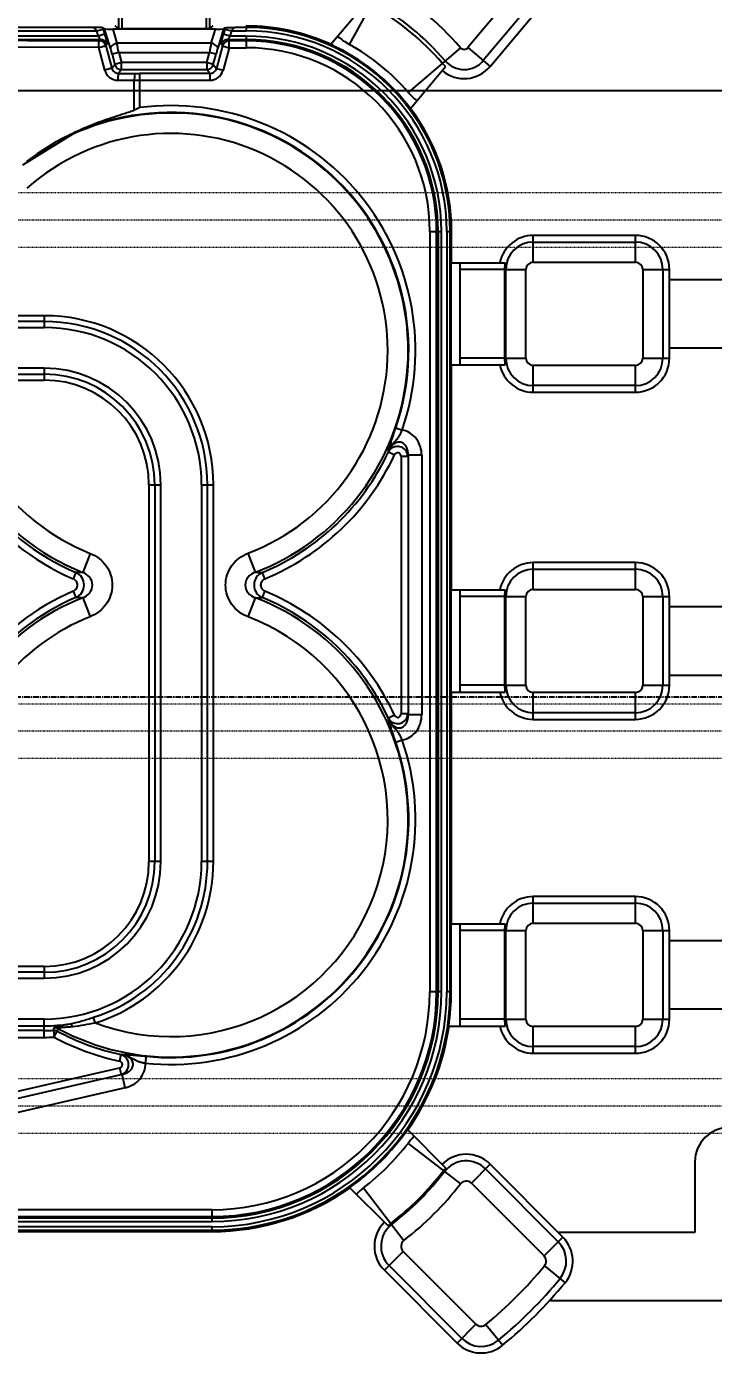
# Model space of a CAD drawing. Header units: millimetres. Extents: x 2461 to 3142, y 1660 to 2165.
# Drawn here: x 2808.6 to 2909.4, y 1830.6 to 2027.7 of the extents above; entities that cross this region are included whole.
import ezdxf

# ---------------------------------------------------------------- set-up
doc = ezdxf.new("R2010")
doc.units = ezdxf.units.MM
doc.linetypes.add('CENTER', pattern=[0.6, 0.375, -0.075, 0.075, -0.075])
doc.linetypes.add('HIDDEN', pattern=[0.2, 0.1, -0.1])
doc.layers.add('cool', color=153, linetype='HIDDEN', lineweight=9)
doc.layers.add('dim', color=82, linetype='Continuous', lineweight=9)
doc.layers.add('DEFAULT_2', color=8, linetype='HIDDEN')
doc.styles.get("Standard").update_dxf_attribs({"font": 'arial.ttf'})
doc.dimstyles.new('mold', dxfattribs={"dimtxt": 8, "dimasz": 5, "dimexe": 0, "dimexo": 0, "dimgap": 0, "dimtad": 1, "dimzin": 1, "dimtxsty": 'Standard', "dimcen": 0, "dimclrd": 4, "dimclre": 4, "dimclrt": 6, "dimazin": 0, "dimtfac": 1, "dimtofl": 0, "dimtmove": 0, "dimatfit": 3, "dimfxl": 0, "dimarcsym": 0})

# ---------------------------------------------------------------- blocks, each defined once
blk = doc.blocks.new('124')
at = {"layer": 'cool', "ltscale": 0.932966}
for p, q in [((10.14, -1344.71), (401.48, -1344.71)), ((10.14, -1352.71), (401.48, -1352.71))]:
    blk.add_line(p, q, dxfattribs=at)
at = {"layer": 'cool', "color": 1, "linetype": 'CENTER', "ltscale": 0.621977}
blk.add_line((-4.19, -1348.71), (415.81, -1348.71), dxfattribs=at)
blk = doc.blocks.new('*D103')
at = {"color": 4, "lineweight": -2, "transparency": 16777216}
for p, q in [((2879.23, 2104.35), (2985.64, 2104.35)), ((2985.64, 2099.35), (2985.64, 1759.35)), ((2870.39, 1754.35), (2985.64, 1754.35))]:
    blk.add_line(p, q, dxfattribs=at)
at = {"color": 4, "transparency": 16777216}
for points in [[(2984.8, 2099.35), (2986.47, 2099.35), (2985.64, 2104.35)], [(2984.8, 1759.35), (2986.47, 1759.35), (2985.64, 1754.35)]]:
    blk.add_solid(points, dxfattribs=at)
at = {"layer": 'Defpoints', "color": 0, "transparency": 16777216}
for p in [(2879.23, 2104.35), (2870.39, 1754.35), (2985.64, 1754.35)]:
    blk.add_point(p, dxfattribs=at)
at = {"color": 6, "transparency": 16777216, "insert": (2980.83, 1960.05), "char_height": 8, "attachment_point": 5, "rotation": 90}
blk.add_mtext('350,00', dxfattribs=at)
blk = doc.blocks.new('*D107')
at = {"layer": 'Defpoints', "color": 0, "transparency": 16777216}
for p in [(2731.58, 2018.35), (2944.76, 2018.35), (2728.28, 1929.35)]:
    blk.add_point(p, dxfattribs=at)
at = {"layer": 'dim', "color": 4, "lineweight": -2, "transparency": 16777216}
blk.add_line((2731.58, 2018.35), (2961.62, 2018.35), dxfattribs=at)
at = {"layer": 'dim', "color": 6, "transparency": 16777216, "insert": (2953.19, 2021.36), "char_height": 5, "attachment_point": 5}
blk.add_mtext('89,00', dxfattribs=at)

msp = doc.modelspace()

# ---------------------------------------------------------------- linework, layer by layer
at = {"color": 7, "linetype": 'Continuous'}
for p, q in [((2822.094, 2042.095), (2822.094, 2027.422)), ((2822.62, 2027.397), (2822.62, 2042.484)), ((2834.937, 2042.085), (2834.937, 2027.397)), ((2835.464, 2042.095), (2835.464, 2027.422)), ((2883.129, 2036.218), (2873.391, 2024.612)), ((2885.392, 2034.319), (2875.654, 2022.713)), ((2855.987, 2025.089), (2860.857, 2033.915)), ((2876.67, 2021.861), (2886.408, 2033.466)), ((2853.283, 2025.104), (2858.49, 2031.309)), ((2818.385, 2027.588), (2785.325, 2027.588)), ((2785.325, 2027.086), (2818.892, 2027.086)), ((2819.1, 2026.31), (2791.173, 2026.31)), ((2818.892, 2027.086), (2819.86, 2027.346)), ((2819.1, 2026.31), (2818.892, 2027.086)), ((2820.068, 2026.57), (2819.1, 2026.31)), ((2820.034, 2027.381), (2819.814, 2027.514)), ((2820.068, 2026.57), (2819.86, 2027.346)), ((2820.896, 2024.547), (2820.034, 2027.381)), ((2821.237, 2027.318), (2821.864, 2025.256)), ((2836.321, 2027.318), (2821.237, 2027.318)), ((2822.094, 2027.422), (2821.612, 2027.792)), ((2834.937, 2027.397), (2822.62, 2027.397)), ((2835.946, 2027.792), (2835.464, 2027.422)), ((2835.693, 2025.256), (2836.321, 2027.318)), ((2837.524, 2027.381), (2836.662, 2024.547)), ((2837.698, 2027.346), (2837.49, 2026.57)), ((2838.458, 2026.31), (2837.49, 2026.57)), ((2837.524, 2027.381), (2837.743, 2027.514)), ((2837.698, 2027.346), (2838.666, 2027.086)), ((2838.666, 2027.086), (2838.458, 2026.31)), ((2840.839, 2026.31), (2838.458, 2026.31)), ((2838.666, 2027.086), (2840.839, 2027.086)), ((2840.839, 2027.588), (2839.173, 2027.588)), ((2840.839, 2027.792), (2840.839, 2027.086)), ((2840.839, 2026.31), (2840.839, 2024.599)), ((2819.189, 2024.629), (2791.15, 2024.755)), ((2791.174, 2025.809), (2819.401, 2025.809)), ((2820.067, 2021.332), (2819.189, 2024.629)), ((2819.265, 2025.632), (2819.401, 2025.809)), ((2820.369, 2025.066), (2820.233, 2024.889)), ((2820.233, 2024.889), (2821.112, 2021.591)), ((2835.693, 2025.256), (2821.864, 2025.256)), ((2837.348, 2024.858), (2836.465, 2021.565)), ((2837.348, 2024.858), (2837.188, 2025.066)), ((2837.348, 2024.858), (2838.316, 2024.599)), ((2838.316, 2024.599), (2837.434, 2021.306)), ((2838.157, 2025.809), (2840.839, 2025.809)), ((2838.157, 2025.809), (2838.316, 2025.601)), ((2838.316, 2024.599), (2838.316, 2025.601)), ((2840.839, 2025.601), (2838.316, 2025.601)), ((2838.316, 2024.599), (2840.839, 2024.599)), ((2872.294, 2024.607), (2864.644, 2018.043)), ((2873.391, 2024.612), (2876.67, 2021.861)), ((2821.112, 2021.591), (2821.55, 2022.162)), ((2822.12, 2023.907), (2821.152, 2023.648)), ((2821.152, 2023.648), (2821.55, 2022.162)), ((2822.519, 2022.422), (2821.55, 2022.162)), ((2822.12, 2023.907), (2822.519, 2022.422)), ((2822.12, 2023.907), (2835.437, 2023.907)), ((2822.519, 2021.419), (2822.519, 2022.422)), ((2835.039, 2022.422), (2822.519, 2022.422)), ((2835.039, 2022.422), (2835.437, 2023.907)), ((2835.039, 2022.422), (2835.039, 2021.419)), ((2836.007, 2022.162), (2835.039, 2022.422)), ((2836.406, 2023.648), (2835.437, 2023.907)), ((2836.007, 2022.162), (2836.406, 2023.648)), ((2836.007, 2022.162), (2836.465, 2021.565)), ((2822.519, 2021.419), (2822.073, 2020.838)), ((2822.073, 2020.838), (2824.488, 2020.824)), ((2822.519, 2021.419), (2835.039, 2021.419)), ((2825.209, 2015.813), (2825.209, 2020.822)), ((2835.497, 2020.822), (2825.209, 2020.822)), ((2835.497, 2020.822), (2835.039, 2021.419)), ((2835.497, 2020.822), (2835.497, 2019.82)), ((2836.465, 2021.565), (2837.434, 2021.306)), ((2864.978, 2015.706), (2870.125, 2021.839)), ((2821.994, 2019.835), (2824.408, 2019.822)), ((2824.408, 2015.446), (2824.408, 2019.822)), ((2824.408, 2019.822), (2835.497, 2019.82)), ((2815.278, 2011.86), (2807.983, 2007.359)), ((2867.796, 1997.642), (2869.507, 1997.642)), ((2867.796, 1997.642), (2867.796, 1886.087)), ((2868.798, 1886.087), (2868.798, 1997.642)), ((2869.006, 1997.642), (2869.006, 1886.087)), ((2869.507, 1886.087), (2869.507, 1997.642)), ((2870.283, 1997.642), (2870.989, 1997.642)), ((2870.283, 1997.642), (2870.283, 1886.087)), ((2870.785, 1886.087), (2870.785, 1997.642)), ((2870.989, 1993.062), (2870.989, 1997.642)), ((2897.989, 1997.062), (2882.989, 1997.062)), ((2882.989, 1993.134), (2882.989, 1997.062)), ((2897.989, 1993.134), (2897.989, 1997.062)), ((2882.989, 1996.089), (2897.989, 1996.089)), ((2870.936, 1978.062), (2870.936, 1993.062)), ((2870.989, 1993.062), (2878.885, 1993.062)), ((2882.989, 1993.134), (2897.989, 1993.134)), ((2878.765, 1992.062), (2872.189, 1992.062)), ((2872.189, 1992.062), (2872.189, 1979.062)), ((2878.765, 1992.062), (2878.765, 1979.062)), ((2878.885, 1992.062), (2881.917, 1992.062)), ((2878.962, 1979.062), (2878.962, 1992.062)), ((2881.917, 1979.062), (2881.917, 1992.062)), ((2899.061, 1992.062), (2902.989, 1992.062)), ((2899.061, 1992.062), (2899.061, 1979.062)), ((2902.015, 1992.062), (2902.015, 1979.062)), ((2902.989, 1979.062), (2902.989, 1992.062)), ((2918.054, 1990.562), (2902.989, 1990.562)), ((2811.191, 1985.287), (2798.358, 1985.287)), ((2811.191, 1985.287), (2811.191, 1983.546)), ((2645.366, 1983.546), (2811.191, 1983.546)), ((2811.191, 1984.417), (2798.358, 1984.417)), ((2878.765, 1979.062), (2872.189, 1979.062)), ((2878.885, 1979.062), (2881.917, 1979.062)), ((2899.061, 1979.062), (2902.989, 1979.062)), ((2902.969, 1980.562), (2923.054, 1980.562)), ((2811.191, 1977.568), (2645.366, 1977.568)), ((2811.191, 1977.568), (2811.191, 1975.827)), ((2870.989, 1978.062), (2878.885, 1978.062)), ((2870.989, 1945.062), (2870.989, 1978.062)), ((2897.989, 1977.99), (2882.989, 1977.99)), ((2882.989, 1974.062), (2882.989, 1977.99)), ((2897.989, 1974.062), (2897.989, 1977.99)), ((2732.854, 1976.697), (2811.191, 1976.697)), ((2732.854, 1975.827), (2811.191, 1975.827)), ((2897.989, 1975.035), (2882.989, 1975.035)), ((2882.989, 1974.062), (2897.989, 1974.062)), ((2862.8, 1968.83), (2863.745, 1968.505)), ((2861.714, 1965.297), (2861.745, 1965.441)), ((2861.714, 1965.297), (2862.62, 1964.874)), ((2863.572, 1964.663), (2864.572, 1964.663)), ((2863.572, 1964.663), (2863.572, 1926.874)), ((2866.604, 1964.813), (2864.605, 1964.813)), ((2864.605, 1964.813), (2864.605, 1926.724)), ((2866.604, 1964.813), (2866.604, 1926.724)), ((2826.561, 1960.457), (2826.561, 1905.182)), ((2826.561, 1960.457), (2828.302, 1960.457)), ((2827.432, 1960.457), (2827.432, 1905.182)), ((2828.302, 1905.182), (2828.302, 1960.457)), ((2834.28, 1960.457), (2836.021, 1960.457)), ((2834.28, 1960.457), (2834.28, 1905.182)), ((2835.151, 1905.182), (2835.151, 1960.457)), ((2836.021, 1905.182), (2836.021, 1960.457)), ((2817.939, 1950.412), (2816.831, 1947.626)), ((2842.183, 1947.637), (2841.116, 1950.439)), ((2815.835, 1947.606), (2815.442, 1946.687)), ((2816.831, 1947.626), (2815.835, 1947.606)), ((2843.594, 1946.693), (2843.213, 1947.617)), ((2897.989, 1949.062), (2882.989, 1949.062)), ((2882.989, 1945.134), (2882.989, 1949.062)), ((2882.989, 1948.089), (2897.989, 1948.089)), ((2897.989, 1945.134), (2897.989, 1949.062)), ((2815.442, 1944.85), (2815.835, 1943.931)), ((2816.831, 1943.911), (2815.835, 1943.931)), ((2816.831, 1943.911), (2817.939, 1941.125)), ((2841.116, 1941.098), (2842.183, 1943.901)), ((2843.213, 1943.92), (2843.594, 1944.845)), ((2870.936, 1930.062), (2870.936, 1945.062)), ((2870.989, 1945.062), (2878.885, 1945.062)), ((2878.765, 1944.062), (2872.189, 1944.062)), ((2872.189, 1944.062), (2872.189, 1931.062)), ((2878.765, 1944.062), (2878.765, 1931.062)), ((2878.885, 1944.062), (2881.917, 1944.062)), ((2878.962, 1931.062), (2878.962, 1944.062)), ((2881.917, 1931.062), (2881.917, 1944.062)), ((2882.989, 1945.134), (2897.989, 1945.134)), ((2899.061, 1944.062), (2902.989, 1944.062)), ((2899.061, 1944.062), (2899.061, 1931.062)), ((2902.015, 1944.062), (2902.015, 1931.062)), ((2902.989, 1931.062), (2902.989, 1944.062)), ((2918.054, 1942.562), (2902.989, 1942.562)), ((2902.969, 1932.562), (2923.054, 1932.562)), ((2870.989, 1930.062), (2878.885, 1930.062)), ((2870.989, 1896.062), (2870.989, 1930.062)), ((2878.765, 1931.062), (2872.189, 1931.062)), ((2878.885, 1931.062), (2881.917, 1931.062)), ((2897.989, 1929.99), (2882.989, 1929.99)), ((2882.989, 1926.062), (2882.989, 1929.99)), ((2897.989, 1926.062), (2897.989, 1929.99)), ((2899.061, 1931.062), (2902.989, 1931.062)), ((2862.62, 1926.663), (2861.714, 1926.241)), ((2861.745, 1926.096), (2861.714, 1926.241)), ((2864.572, 1926.874), (2863.572, 1926.874)), ((2866.604, 1926.724), (2864.605, 1926.724)), ((2897.989, 1927.035), (2882.989, 1927.035)), ((2882.989, 1926.062), (2897.989, 1926.062)), ((2862.8, 1922.707), (2863.745, 1923.032)), ((2828.302, 1905.182), (2826.561, 1905.182)), ((2836.021, 1905.182), (2834.28, 1905.182)), ((2897.989, 1900.062), (2882.989, 1900.062)), ((2882.989, 1896.134), (2882.989, 1900.062)), ((2897.989, 1896.134), (2897.989, 1900.062)), ((2882.989, 1899.089), (2897.989, 1899.089)), ((2870.936, 1886.087), (2870.936, 1896.062)), ((2870.989, 1896.062), (2878.885, 1896.062)), ((2882.989, 1896.134), (2897.989, 1896.134)), ((2878.765, 1895.062), (2872.189, 1895.062)), ((2872.189, 1895.062), (2872.189, 1882.062)), ((2878.765, 1895.062), (2878.765, 1882.062)), ((2878.885, 1895.062), (2881.917, 1895.062)), ((2878.962, 1882.062), (2878.962, 1895.062)), ((2881.917, 1882.062), (2881.917, 1895.062)), ((2899.061, 1895.062), (2902.989, 1895.062)), ((2899.061, 1895.062), (2899.061, 1882.062)), ((2902.015, 1895.062), (2902.015, 1882.062)), ((2902.989, 1882.062), (2902.989, 1895.062)), ((2918.054, 1893.562), (2902.989, 1893.562)), ((2811.191, 1889.812), (2806.337, 1889.812)), ((2811.191, 1888.942), (2806.337, 1888.942)), ((2811.191, 1889.812), (2811.191, 1888.071)), ((2766.971, 1888.071), (2811.191, 1888.071)), ((2869.507, 1886.087), (2867.796, 1886.087)), ((2870.785, 1886.087), (2870.283, 1886.087)), ((2818.683, 1881.509), (2818.42, 1882.339)), ((2902.969, 1883.562), (2923.054, 1883.562)), ((2811.191, 1882.093), (2766.971, 1882.093)), ((2793.076, 1881.093), (2811.191, 1881.093)), ((2811.191, 1880.4), (2794.965, 1880.4)), ((2811.191, 1879.401), (2811.191, 1882.093)), ((2812.561, 1880.438), (2812.647, 1880.842)), ((2812.561, 1880.438), (2812.616, 1879.44)), ((2812.616, 1879.44), (2813.09, 1880.321)), ((2813.183, 1880.723), (2813.09, 1880.321)), ((2870.628, 1881.062), (2878.885, 1881.062)), ((2878.765, 1882.062), (2872.189, 1882.062)), ((2878.885, 1882.062), (2881.917, 1882.062)), ((2897.989, 1880.99), (2882.989, 1880.99)), ((2882.989, 1877.062), (2882.989, 1880.99)), ((2897.989, 1877.062), (2897.989, 1880.99)), ((2899.061, 1882.062), (2902.989, 1882.062)), ((2794.965, 1879.401), (2811.191, 1879.401)), ((2822.442, 1876.888), (2822.234, 1875.91)), ((2822.442, 1876.888), (2822.59, 1876.891)), ((2826.129, 1876.623), (2826.025, 1875.629)), ((2897.989, 1878.035), (2882.989, 1878.035)), ((2882.989, 1877.062), (2897.989, 1877.062)), ((2785.419, 1866.448), (2822.242, 1874.935)), ((2822.242, 1874.935), (2822.467, 1873.961)), ((2822.62, 1873.962), (2785.505, 1865.408)), ((2823.069, 1872.014), (2822.62, 1873.962)), ((2823.07, 1872.014), (2785.953, 1863.46)), ((2864.564, 1865.822), (2870.157, 1860.23)), ((2864.597, 1863.846), (2872.295, 1857.898)), ((2873.901, 1858.001), (2876.679, 1860.778)), ((2887.337, 1850.092), (2876.679, 1860.778)), ((2906.733, 1861.158), (2906.733, 1850.789)), ((2875.99, 1860.09), (2886.663, 1849.418)), ((2856.079, 1857.336), (2861.671, 1851.744)), ((2858.052, 1857.3), (2864.002, 1849.606)), ((2873.901, 1858.001), (2884.574, 1847.329)), ((2835.814, 1854.105), (2620.744, 1854.105)), ((2620.744, 1853.103), (2835.814, 1853.103)), ((2835.814, 1852.895), (2620.744, 1852.895)), ((2835.814, 1854.105), (2835.814, 1852.394)), ((2620.744, 1852.394), (2835.814, 1852.394)), ((2835.814, 1851.618), (2735.833, 1851.618)), ((2736.255, 1851.116), (2835.814, 1851.116)), ((2740.219, 1850.912), (2835.814, 1850.912)), ((2835.814, 1851.618), (2835.814, 1850.912)), ((2906.733, 1850.789), (2886.668, 1850.789)), ((2884.574, 1847.329), (2887.337, 1850.092)), ((2861.122, 1845.222), (2863.9, 1847.999)), ((2874.572, 1837.327), (2863.9, 1847.999)), ((2861.122, 1845.222), (2871.795, 1834.55)), ((2872.483, 1835.238), (2861.811, 1845.91)), ((2884.643, 1845.889), (2887.661, 1843.405)), ((2885.418, 1840.789), (2911.733, 1840.789)), ((2871.795, 1834.55), (2874.572, 1837.327)), ((2876.012, 1837.258), (2878.508, 1834.225))]:
    msp.add_line(p, q, dxfattribs=at)
at = {"color": 1, "linetype": 'CENTER', "ltscale": 2.176921}
msp.add_line((2518.279, 1929.352), (2938.279, 1929.352), dxfattribs=at)
at = {"color": 7, "linetype": 'Continuous'}
for centre, radius, start, end in [((2840.839, 1997.642), 41.431, 40.60493, 61.10635), ((2840.839, 1997.642), 37.926, 40.60493, 61.10635), ((2840.839, 1997.642), 38.476, 40.60493, 61.10635), ((2797.606, 2021.383), 23.039, 14.99961, 15.43485), ((2859.99, 2021.372), 23.079, 164.56549, 164.99997), ((2840.839, 1997.642), 30.15, 65.62256, 90), ((2840.839, 1997.642), 29.946, 0, 90), ((2840.839, 1997.642), 29.444, 0, 90), ((2840.839, 1997.642), 28.668, 0, 90), ((2861.205, 2034.545), 10.8, 230, 241.10635), ((2819.261, 2024.624), 1.008, 15.22947, 89.77053), ((2819.397, 2024.801), 1.008, 15.24139, 89.75865), ((2761.628, 2013.111), 61.449, 10.11953, 11.39928), ((2895.804, 2013.135), 61.32, 168.59938, 169.88181), ((2863.031, 2016.545), 27.556, 163.11861, 165.06215), ((2838.161, 2024.801), 1.008, 90.24128, 164.75867), ((2838.32, 2024.594), 1.008, 90.22948, 164.77052), ((2840.839, 1997.642), 28.167, 0, 90), ((2840.839, 1997.642), 27.959, 0, 90), ((2840.839, 1997.642), 26.957, 0, 90), ((2840.839, 1997.642), 30.098, 36.7847, 65.65046), ((2840.839, 1997.642), 31.35, 40.60493, 61.10635), ((2872.84, 2025.075), 0.719, 220.60493, 320), ((2822.523, 2022.427), 1.008, 195.22948, 269.77052), ((2835.035, 2022.427), 1.008, 270.22947, 344.77053), ((2872.84, 2025.075), 4.224, 220.60493, 230), ((2872.84, 2025.075), 3.674, 220.60493, 320), ((2825.208, 2149.81), 128.988, 269.67994, 270.00019), ((2835.497, 2021.824), 2.004, 269.98167, 345.01778), ((2872.84, 2025.075), 5, 230, 320), ((2872.84, 2025.075), 10.8, 220.60493, 230), ((2829.784, 1980.19), 34.916, 341.0165, 119.00234), ((2829.784, 1980.19), 34.835, 290.85165, 114.60938), ((2849.153, 1962.421), 58.514, 114.15434, 115.01694), ((2829.784, 1980.19), 35.915, 341.01334, 97.31833), ((2840.839, 1997.642), 30.15, 0, 36.80809), ((2830.104, 1980.086), 35.162, 119.37633, 127.71177), ((2829.784, 1980.19), 31.836, 290.85169, 131.64665), ((2882.989, 1992.062), 5, 90, 168.46304), ((2897.989, 1992.062), 5, 0, 90), ((2882.989, 1992.062), 4.027, 90, 180), ((2897.989, 1992.062), 4.027, 0, 90), ((2882.989, 1992.062), 10.8, 174.68723, 180), ((2882.989, 1992.062), 4.224, 166.30535, 180), ((2882.989, 1992.062), 1.072, 90, 180), ((2897.989, 1992.062), 1.072, 0, 90), ((2811.191, 1960.457), 24.83, 0, 90), ((2811.191, 1960.457), 23.96, 0, 90), ((2811.191, 1960.457), 23.089, 0, 90), ((2882.989, 1979.062), 10.8, 180, 185.31277), ((2882.989, 1979.062), 4.224, 180, 193.69465), ((2882.989, 1979.062), 4.027, 180, 270), ((2882.989, 1979.062), 1.072, 180, 270), ((2897.989, 1979.062), 5, 270, 0), ((2897.989, 1979.062), 4.027, 270, 0), ((2897.989, 1979.062), 1.072, 270, 0), ((2811.191, 1960.457), 17.111, 0, 90), ((2882.989, 1979.062), 5, 191.53696, 270), ((2811.191, 1960.457), 16.24, 0, 90), ((2811.191, 1960.457), 15.37, 0, 89.99975), ((2829.784, 1980.19), 35.233, 292.40459, 334.99414), ((2829.784, 1980.19), 36.232, 292.40471, 334.99414), ((2790.795, 1980.379), 75.433, 347.9727, 348.0931), ((2829.784, 1980.19), 32.047, 214.67061, 248.30837), ((2829.784, 1980.19), 35.046, 214.6707, 248.30827), ((2829.784, 1980.19), 35.444, 216.15372, 246.82525), ((2829.784, 1980.19), 36.443, 216.15371, 246.82527), ((2815.022, 1945.769), 2.01, 293.87541, 66.12552), ((2844.002, 1945.769), 2.01, 113.13025, 246.8723), ((2882.989, 1944.062), 5, 90, 168.46304), ((2882.989, 1944.062), 4.027, 90, 180), ((2897.989, 1944.062), 5, 0, 90), ((2897.989, 1944.062), 4.027, 0, 90), ((2829.784, 1911.347), 36.443, 113.17473, 169.80425), ((2829.784, 1911.347), 35.444, 113.17475, 169.80434), ((2829.784, 1911.347), 35.046, 111.69173, 171.28737), ((2829.784, 1911.347), 34.835, 241.53828, 69.14835), ((2829.784, 1911.347), 35.233, 25.00586, 67.59541), ((2829.784, 1911.347), 36.232, 25.00588, 67.59529), ((2882.989, 1944.062), 10.8, 174.68723, 180), ((2882.989, 1944.062), 4.224, 166.30535, 180), ((2882.989, 1944.062), 1.072, 90, 180), ((2897.989, 1944.062), 1.072, 0, 90), ((2829.784, 1911.347), 32.047, 111.69163, 171.28733), ((2829.784, 1911.347), 31.836, 249.59286, 69.1483), ((2882.989, 1931.062), 10.8, 180, 185.31277), ((2882.989, 1931.062), 5, 191.53696, 270), ((2882.989, 1931.062), 4.224, 180, 193.69465), ((2882.989, 1931.062), 4.027, 180, 270), ((2882.989, 1931.062), 1.072, 180, 270), ((2897.989, 1931.062), 5, 270, 0), ((2897.989, 1931.062), 4.027, 270, 0), ((2897.989, 1931.062), 1.072, 270, 0), ((2790.807, 1911.161), 75.42, 11.90676, 12.02719), ((2829.784, 1911.347), 35.915, 263.99231, 18.9863), ((2829.784, 1911.347), 34.916, 263.99549, 18.98515), ((2811.191, 1905.182), 23.089, 270, 360), ((2811.191, 1905.182), 17.111, 270, 360), ((2811.191, 1905.182), 16.24, 270, 0), ((2811.191, 1905.182), 15.37, 270, 360), ((2811.191, 1905.182), 23.96, 287.56098, 0), ((2811.191, 1905.182), 24.83, 287.56098, 360), ((2882.989, 1895.062), 5, 90, 168.46304), ((2897.989, 1895.062), 5, 0, 90), ((2882.989, 1895.062), 4.027, 90, 180), ((2897.989, 1895.062), 4.027, 0, 90), ((2882.989, 1895.062), 10.8, 174.68723, 180), ((2882.989, 1895.062), 4.224, 166.30535, 180), ((2882.989, 1895.062), 1.072, 90, 180), ((2897.989, 1895.062), 1.072, 0, 90), ((2835.814, 1886.087), 34.971, 270, 0), ((2835.814, 1886.087), 34.469, 270, 0), ((2835.814, 1886.087), 33.693, 270, 360), ((2835.814, 1886.087), 33.192, 270, 0), ((2835.814, 1886.087), 32.984, 270, 0), ((2835.814, 1886.087), 31.982, 270, 0), ((2835.814, 1886.087), 35.123, 351.77445, 0), ((2811.191, 1905.182), 24.089, 270, 279.0365), ((2811.191, 1905.182), 24.782, 270, 273.16914), ((2829.784, 1911.347), 35.233, 241.71778, 257.97311), ((2835.814, 1886.087), 35.175, 324.82129, 351.78679), ((2882.989, 1882.062), 10.8, 180, 185.31277), ((2882.989, 1882.062), 5, 191.53696, 270), ((2882.989, 1882.062), 4.224, 180, 193.69465), ((2882.989, 1882.062), 4.027, 180, 270), ((2882.989, 1882.062), 1.072, 180, 270), ((2897.989, 1882.062), 5, 270, 0), ((2897.989, 1882.062), 4.027, 270, 0), ((2897.989, 1882.062), 1.072, 270, 0), ((2811.191, 1905.182), 25.781, 270, 273.16914), ((2829.784, 1911.347), 36.232, 241.71778, 257.9731), ((2821.213, 1949.268), 75.318, 270.95168, 271.07227), ((2835.814, 1886.087), 35.123, 305.16391, 324.83609), ((2873.143, 1857.243), 10.8, 135, 142.30704), ((2911.733, 1861.158), 5, 90, 180), ((2835.814, 1886.087), 36.375, 307.69301, 322.30704), ((2873.143, 1857.243), 5, 45, 135), ((2873.143, 1857.243), 4.027, 45, 142.30704), ((2835.814, 1886.087), 42.951, 307.69301, 322.30704), ((2835.814, 1886.087), 43.148, 307.69301, 322.30704), ((2873.143, 1857.243), 4.224, 135, 142.30704), ((2835.814, 1886.087), 35.175, 270, 305.17871), ((2864.658, 1848.758), 10.8, 127.69301, 135), ((2835.814, 1886.087), 46.103, 307.69301, 322.30704), ((2873.143, 1857.243), 1.072, 45, 142.30704), ((2864.658, 1848.758), 5, 135, 225), ((2864.658, 1848.758), 4.027, 127.69301, 225), ((2864.658, 1848.758), 4.224, 127.69301, 135), ((2864.658, 1848.758), 1.072, 127.69301, 225), ((2883.816, 1846.57), 4.027, 320.53778, 45), ((2883.816, 1846.57), 4.981, 320.53778, 45), ((2883.816, 1846.57), 1.072, 320.53778, 45), ((2835.814, 1886.087), 63.247, 309.46225, 320.53778), ((2835.814, 1886.087), 66.202, 309.46225, 320.53778), ((2835.814, 1886.087), 67.156, 309.46225, 320.53778), ((2875.33, 1838.085), 1.072, 225, 309.46225), ((2875.33, 1838.085), 4.027, 225, 309.46225), ((2875.33, 1838.085), 5, 225, 309.46225)]:
    msp.add_arc(centre, radius, start, end, dxfattribs=at)
for centre, major_axis, ratio, start_param, end_param in [((2821.082, 2027.378), (1.053, -0.009), 0.0567968, -3.0463879, -1.4224933), ((2822.613, 2027.423), (0.52, 0), 0.0506127, -3.0756346, -1.5571982), ((2836.476, 2027.378), (1.053, 0.009), 0.0567968, -1.7190994, -0.0952047)]:
    msp.add_ellipse(centre, major_axis=major_axis, ratio=ratio, start_param=start_param, end_param=end_param, dxfattribs=at)
for points, knots in [([(2819.814, 2027.514), (2819.798, 2027.524), (2819.737, 2027.529), (2819.628, 2027.543), (2819.47, 2027.552), (2819.204, 2027.564), (2818.838, 2027.575), (2818.538, 2027.583), (2818.385, 2027.588)], [0, 0, 0, 0, 0.0401031, 0.1211673, 0.2346951, 0.3708632, 0.6795096, 1, 1, 1, 1]), ([(2818.892, 2027.086), (2818.842, 2027.148), (2818.743, 2027.264), (2818.601, 2027.417), (2818.485, 2027.521), (2818.415, 2027.582), (2818.385, 2027.588)], [0, 0, 0, 0, 0.333771, 0.6360973, 0.8698568, 1, 1, 1, 1]), ([(2819.401, 2025.809), (2819.417, 2025.816), (2819.384, 2025.9), (2819.334, 2025.985), (2819.228, 2026.146), (2819.146, 2026.252), (2819.1, 2026.31)], [0, 0, 0, 0, 0.0869785, 0.3043211, 0.6215417, 1, 1, 1, 1]), ([(2820.068, 2026.57), (2820.116, 2026.389), (2820.203, 2026.051), (2820.295, 2025.646), (2820.346, 2025.375), (2820.371, 2025.228), (2820.376, 2025.133), (2820.379, 2025.079), (2820.369, 2025.066)], [0, 0, 0, 0, 0.3643992, 0.6813425, 0.8070537, 0.9042567, 0.9690154, 1, 1, 1, 1]), ([(2834.937, 2027.397), (2835.001, 2027.397), (2835.12, 2027.399), (2835.28, 2027.4), (2835.388, 2027.414), (2835.45, 2027.411), (2835.464, 2027.422)], [0, 0, 0, 0, 0.3615145, 0.6771246, 0.9012312, 1, 1, 1, 1]), ([(2837.188, 2025.066), (2837.179, 2025.079), (2837.181, 2025.133), (2837.187, 2025.228), (2837.212, 2025.375), (2837.263, 2025.646), (2837.355, 2026.051), (2837.441, 2026.389), (2837.49, 2026.57)], [0, 0, 0, 0, 0.0309384, 0.0957, 0.1929796, 0.3186544, 0.6353373, 1, 1, 1, 1]), ([(2837.743, 2027.514), (2837.76, 2027.524), (2837.82, 2027.529), (2837.929, 2027.543), (2838.087, 2027.552), (2838.353, 2027.564), (2838.719, 2027.575), (2839.02, 2027.583), (2839.173, 2027.588)], [0, 0, 0, 0, 0.0399172, 0.1207619, 0.2341016, 0.3702991, 0.67908, 1, 1, 1, 1]), ([(2838.458, 2026.31), (2838.411, 2026.252), (2838.329, 2026.146), (2838.223, 2025.985), (2838.173, 2025.9), (2838.141, 2025.816), (2838.157, 2025.809)], [0, 0, 0, 0, 0.378419, 0.6956466, 0.913011, 1, 1, 1, 1]), ([(2838.666, 2027.086), (2838.714, 2027.145), (2838.808, 2027.257), (2838.946, 2027.409), (2839.065, 2027.516), (2839.139, 2027.581), (2839.173, 2027.588)], [0, 0, 0, 0, 0.3176558, 0.6119425, 0.8543796, 1, 1, 1, 1]), ([(2791.202, 2025.757), (2793.542, 2025.749), (2802.896, 2025.713), (2812.251, 2025.669), (2819.265, 2025.632)], [0, 0, 0, 0, 0.2501391, 1, 1, 1, 1]), ([(2819.189, 2024.629), (2819.19, 2024.748), (2819.195, 2024.977), (2819.207, 2025.248), (2819.223, 2025.432), (2819.235, 2025.529), (2819.249, 2025.59), (2819.257, 2025.625), (2819.265, 2025.632)], [0, 0, 0, 0, 0.3542947, 0.6799945, 0.8066894, 0.9031128, 0.9678123, 1, 1, 1, 1]), ([(2819.189, 2024.629), (2819.315, 2024.663), (2819.551, 2024.724), (2819.864, 2024.808), (2820.087, 2024.854), (2820.199, 2024.889), (2820.233, 2024.889)], [0, 0, 0, 0, 0.3623023, 0.6796518, 0.9035809, 1, 1, 1, 1]), ([(2821.864, 2025.256), (2821.733, 2025.224), (2821.488, 2025.142), (2821.175, 2024.969), (2820.957, 2024.78), (2820.888, 2024.614), (2820.896, 2024.547)], [0, 0, 0, 0, 0.319523, 0.6107641, 0.8402539, 1, 1, 1, 1]), ([(2821.152, 2023.648), (2821.131, 2023.725), (2821.049, 2024.026), (2820.963, 2024.325), (2820.896, 2024.547)], [0, 0, 0, 0, 0.2579412, 1, 1, 1, 1]), ([(2836.662, 2024.547), (2836.67, 2024.614), (2836.6, 2024.779), (2836.383, 2024.969), (2836.07, 2025.142), (2835.824, 2025.224), (2835.693, 2025.256)], [0, 0, 0, 0, 0.1596279, 0.3889057, 0.6802914, 1, 1, 1, 1]), ([(2821.112, 2021.591), (2821.078, 2021.592), (2820.966, 2021.557), (2820.739, 2021.51), (2820.425, 2021.425), (2820.189, 2021.364), (2820.067, 2021.332)], [0, 0, 0, 0, 0.0943675, 0.320385, 0.649451, 1, 1, 1, 1]), ([(2820.067, 2021.332), (2820.178, 2020.917), (2820.684, 2020.138), (2821.565, 2019.838), (2821.994, 2019.835)], [0, 0, 0, 0, 0.5004499, 1, 1, 1, 1]), ([(2821.112, 2021.591), (2821.166, 2021.384), (2821.426, 2021.002), (2821.859, 2020.839), (2822.073, 2020.838)], [0, 0, 0, 0, 0.5012031, 1, 1, 1, 1]), ([(2822.073, 2020.838), (2822.065, 2020.831), (2822.056, 2020.797), (2822.042, 2020.737), (2822.03, 2020.641), (2822.013, 2020.458), (2822, 2020.185), (2821.995, 2019.955), (2821.994, 2019.835)], [0, 0, 0, 0, 0.0316996, 0.0952361, 0.1903507, 0.3160984, 0.642254, 1, 1, 1, 1]), ([(2824.488, 2020.825), (2824.479, 2020.817), (2824.469, 2020.782), (2824.455, 2020.72), (2824.443, 2020.623), (2824.427, 2020.444), (2824.413, 2020.173), (2824.408, 2019.945), (2824.408, 2019.822)], [0, 0, 0, 0, 0.0337732, 0.0994494, 0.1960706, 0.3203816, 0.6349656, 1, 1, 1, 1]), ([(2835.497, 2020.822), (2835.711, 2020.822), (2836.146, 2020.979), (2836.41, 2021.358), (2836.465, 2021.565)], [0, 0, 0, 0, 0.4999527, 1, 1, 1, 1]), ([(2824.408, 2015.446), (2824.172, 2015.336), (2823.681, 2015.158), (2822.694, 2014.828), (2821.454, 2014.432), (2819.974, 2013.929), (2818.019, 2013.208), (2815.619, 2012.191), (2813.763, 2011.238), (2812.855, 2010.727)], [0, 0, 0, 0, 0.062479, 0.124957, 0.2499282, 0.374911, 0.4999089, 0.7499208, 1, 1, 1, 1]), ([(2861.744, 1965.441), (2861.864, 1965.875), (2862.173, 1967.018), (2862.562, 1968.137), (2862.801, 1968.832)], [0, 0, 0, 0, 0.3797776, 1, 1, 1, 1]), ([(2861.744, 1965.441), (2861.853, 1965.719), (2862.068, 1966.119), (2862.44, 1966.585), (2862.748, 1966.903), (2863.049, 1967.232), (2863.311, 1967.613), (2863.537, 1968.044), (2863.677, 1968.347), (2863.745, 1968.505)], [0, 0, 0, 0, 0.2433233, 0.3648573, 0.4848852, 0.6041115, 0.7275307, 0.8603187, 1, 1, 1, 1]), ([(2866.604, 1964.813), (2866.604, 1965.235), (2866.479, 1966.083), (2865.906, 1967.235), (2864.971, 1968.125), (2864.16, 1968.436), (2863.745, 1968.505)], [0, 0, 0, 0, 0.2502077, 0.5004126, 0.7502905, 1, 1, 1, 1]), ([(2864.572, 1964.663), (2864.562, 1964.982), (2864.306, 1965.64), (2863.407, 1966.172), (2862.368, 1966.07), (2861.858, 1965.582), (2861.714, 1965.297)], [0, 0, 0, 0, 0.246892, 0.5000245, 0.7531398, 1, 1, 1, 1]), ([(2864.605, 1964.813), (2864.614, 1965.026), (2864.588, 1965.446), (2864.393, 1966.033), (2864.036, 1966.498), (2863.535, 1966.776), (2862.964, 1966.736), (2862.446, 1966.463), (2862.025, 1966.01), (2861.825, 1965.639), (2861.744, 1965.441)], [0, 0, 0, 0, 0.1352842, 0.2649181, 0.3870318, 0.5001554, 0.6130562, 0.7348253, 0.8644458, 1, 1, 1, 1]), ([(2863.572, 1964.663), (2863.572, 1964.78), (2863.495, 1965.01), (2863.199, 1965.232), (2862.837, 1965.157), (2862.669, 1964.98), (2862.62, 1964.874)], [0, 0, 0, 0, 0.2579226, 0.4998142, 0.7418401, 1, 1, 1, 1]), ([(2817.939, 1950.412), (2818.856, 1950.047), (2820.525, 1948.766), (2821.49, 1945.768), (2820.525, 1942.771), (2818.856, 1941.49), (2817.939, 1941.125)], [0, 0, 0, 0, 0.2502428, 0.5000343, 0.7498084, 1, 1, 1, 1]), ([(2841.116, 1941.098), (2840.181, 1941.454), (2838.471, 1942.732), (2837.476, 1945.769), (2838.472, 1948.806), (2840.181, 1950.083), (2841.116, 1950.439)], [0, 0, 0, 0, 0.2502705, 0.5000355, 0.749785, 1, 1, 1, 1]), ([(2816.831, 1943.911), (2817.228, 1944.053), (2817.957, 1944.533), (2818.425, 1945.769), (2817.957, 1947.004), (2817.228, 1947.484), (2816.831, 1947.626)], [0, 0, 0, 0, 0.2566754, 0.5000065, 0.7433363, 1, 1, 1, 1]), ([(2842.183, 1947.637), (2841.776, 1947.498), (2841.026, 1947.024), (2840.535, 1945.769), (2841.026, 1944.513), (2841.776, 1944.039), (2842.183, 1943.901)], [0, 0, 0, 0, 0.2572614, 0.4999923, 0.7427258, 1, 1, 1, 1]), ([(2842.183, 1947.637), (2842.271, 1947.635), (2842.614, 1947.628), (2842.957, 1947.622), (2843.213, 1947.617)], [0, 0, 0, 0, 0.255955, 1, 1, 1, 1]), ([(2815.442, 1944.85), (2815.621, 1944.926), (2815.931, 1945.191), (2816.126, 1945.769), (2815.93, 1946.346), (2815.62, 1946.611), (2815.442, 1946.687)], [0, 0, 0, 0, 0.2523574, 0.5000555, 0.7477338, 1, 1, 1, 1]), ([(2843.594, 1946.693), (2843.412, 1946.618), (2843.096, 1946.353), (2842.894, 1945.769), (2843.095, 1945.184), (2843.412, 1944.919), (2843.594, 1944.845)], [0, 0, 0, 0, 0.252418, 0.499957, 0.7474939, 1, 1, 1, 1]), ([(2842.183, 1943.901), (2842.271, 1943.902), (2842.614, 1943.909), (2842.957, 1943.915), (2843.213, 1943.92)], [0, 0, 0, 0, 0.2559276, 1, 1, 1, 1]), ([(2861.714, 1926.241), (2861.858, 1925.955), (2862.368, 1925.467), (2863.407, 1925.366), (2864.306, 1925.897), (2864.562, 1926.555), (2864.572, 1926.874)], [0, 0, 0, 0, 0.2468663, 0.5000096, 0.7531143, 1, 1, 1, 1]), ([(2863.745, 1923.032), (2863.677, 1923.19), (2863.538, 1923.494), (2863.311, 1923.924), (2863.049, 1924.305), (2862.749, 1924.635), (2862.44, 1924.952), (2862.068, 1925.418), (2861.853, 1925.818), (2861.744, 1926.096)], [0, 0, 0, 0, 0.139682, 0.2724675, 0.3959153, 0.5151235, 0.6351461, 0.756682, 1, 1, 1, 1]), ([(2862.8, 1922.706), (2862.561, 1923.4), (2862.173, 1924.52), (2861.864, 1925.663), (2861.744, 1926.096)], [0, 0, 0, 0, 0.6202073, 1, 1, 1, 1]), ([(2861.745, 1926.096), (2861.825, 1925.898), (2862.025, 1925.527), (2862.446, 1925.074), (2862.965, 1924.801), (2863.536, 1924.762), (2864.037, 1925.039), (2864.393, 1925.505), (2864.588, 1926.091), (2864.614, 1926.511), (2864.605, 1926.724)], [0, 0, 0, 0, 0.1356154, 0.2653064, 0.3871386, 0.5000753, 0.6131635, 0.7352179, 0.8647802, 1, 1, 1, 1]), ([(2862.62, 1926.663), (2862.669, 1926.557), (2862.837, 1926.381), (2863.199, 1926.305), (2863.495, 1926.526), (2863.572, 1926.757), (2863.572, 1926.874)], [0, 0, 0, 0, 0.2579232, 0.4997936, 0.7418405, 1, 1, 1, 1]), ([(2863.745, 1923.032), (2864.16, 1923.101), (2864.971, 1923.412), (2865.906, 1924.302), (2866.479, 1925.454), (2866.604, 1926.302), (2866.604, 1926.724)], [0, 0, 0, 0, 0.2496886, 0.4995675, 0.7497819, 1, 1, 1, 1]), ([(2814.975, 1881.392), (2815.557, 1881.5), (2816.71, 1881.807), (2817.848, 1882.158), (2818.42, 1882.339)], [0, 0, 0, 0, 0.4965837, 1, 1, 1, 1]), ([(2812.647, 1880.842), (2812.653, 1880.869), (2812.743, 1880.913), (2812.893, 1880.964), (2813.135, 1881.022), (2813.432, 1881.085), (2813.778, 1881.153), (2814.297, 1881.254), (2814.699, 1881.335), (2814.975, 1881.392)], [0, 0, 0, 0, 0.0348576, 0.1061826, 0.2104534, 0.3396757, 0.4876041, 0.6490747, 1, 1, 1, 1]), ([(2815.388, 1880.947), (2815.13, 1880.926), (2814.753, 1880.9), (2814.266, 1880.868), (2813.939, 1880.845), (2813.658, 1880.822), (2813.42, 1880.798), (2813.285, 1880.771), (2813.186, 1880.747), (2813.183, 1880.723)], [0, 0, 0, 0, 0.3488122, 0.5099456, 0.6580807, 0.7891374, 0.8951824, 0.9675983, 1, 1, 1, 1]), ([(2814.975, 1881.392), (2815.058, 1881.386), (2815.235, 1881.235), (2815.338, 1881.06), (2815.388, 1880.947)], [0, 0, 0, 0, 0.4032921, 1, 1, 1, 1]), ([(2818.683, 1881.509), (2818.124, 1881.411), (2817.031, 1881.199), (2815.933, 1880.992), (2815.388, 1880.947)], [0, 0, 0, 0, 0.5092109, 1, 1, 1, 1]), ([(2822.467, 1873.961), (2822.776, 1874.042), (2823.36, 1874.439), (2823.675, 1875.435), (2823.343, 1876.424), (2822.753, 1876.812), (2822.442, 1876.888)], [0, 0, 0, 0, 0.2468931, 0.5000258, 0.7531406, 1, 1, 1, 1]), ([(2822.59, 1876.891), (2823.039, 1876.872), (2824.223, 1876.827), (2825.401, 1876.7), (2826.131, 1876.623)], [0, 0, 0, 0, 0.3797775, 1, 1, 1, 1]), ([(2822.59, 1876.891), (2822.886, 1876.848), (2823.323, 1876.728), (2823.861, 1876.47), (2824.24, 1876.241), (2824.628, 1876.021), (2825.058, 1875.852), (2825.529, 1875.729), (2825.856, 1875.66), (2826.025, 1875.63)], [0, 0, 0, 0, 0.2433236, 0.3648574, 0.4848854, 0.6041114, 0.7275305, 0.8603187, 1, 1, 1, 1]), ([(2822.62, 1873.962), (2822.83, 1874.001), (2823.234, 1874.121), (2823.762, 1874.443), (2824.135, 1874.895), (2824.293, 1875.446), (2824.126, 1875.993), (2823.743, 1876.437), (2823.207, 1876.745), (2822.801, 1876.856), (2822.59, 1876.891)], [0, 0, 0, 0, 0.1352843, 0.2649181, 0.3870321, 0.5001558, 0.6130569, 0.7348263, 0.864446, 1, 1, 1, 1]), ([(2822.242, 1874.935), (2822.356, 1874.961), (2822.564, 1875.088), (2822.713, 1875.426), (2822.558, 1875.762), (2822.349, 1875.886), (2822.234, 1875.91)], [0, 0, 0, 0, 0.2579221, 0.4998138, 0.7418399, 1, 1, 1, 1]), ([(2823.07, 1872.014), (2823.48, 1872.109), (2824.279, 1872.422), (2825.273, 1873.238), (2825.93, 1874.35), (2826.051, 1875.21), (2826.025, 1875.629)], [0, 0, 0, 0, 0.2502076, 0.5004123, 0.7502902, 1, 1, 1, 1])]:
    msp.add_open_spline(points, degree=3, knots=knots, dxfattribs=at)
for points in [[(2812.561, 1880.438), (2812.742, 1880.448), (2812.931, 1880.406), (2813.09, 1880.321)], [(2812.647, 1880.842), (2812.829, 1880.852), (2813.021, 1880.81), (2813.183, 1880.723)]]:
    msp.add_open_spline(points, degree=3, dxfattribs=at)
at = {"layer": 'DEFAULT_2', "color": 8, "linetype": 'HIDDEN'}
for p, q in [((2853.283, 2025.104), (2853.248, 2025.062)), ((2864.944, 2015.665), (2864.978, 2015.706)), ((2870.989, 1993.062), (2870.936, 1993.062)), ((2878.765, 1992.062), (2878.885, 1992.062)), ((2878.765, 1979.062), (2878.885, 1979.062)), ((2870.989, 1978.062), (2870.936, 1978.062)), ((2870.989, 1945.062), (2870.936, 1945.062)), ((2878.765, 1944.062), (2878.885, 1944.062)), ((2870.989, 1930.062), (2870.936, 1930.062)), ((2878.765, 1931.062), (2878.885, 1931.062)), ((2870.989, 1896.062), (2870.936, 1896.062)), ((2878.765, 1895.062), (2878.885, 1895.062)), ((2870.936, 1886.087), (2870.785, 1886.087)), ((2870.575, 1881.062), (2870.628, 1881.062)), ((2878.765, 1882.062), (2878.885, 1882.062)), ((2864.564, 1865.822), (2864.527, 1865.859)), ((2856.042, 1857.374), (2856.079, 1857.336))]:
    msp.add_line(p, q, dxfattribs=at)

# ---------------------------------------------------------------- block references
for p in [(2522.467, 3348.061), (2522.467, 3273.061), (2522.467, 3218.061)]:
    msp.add_blockref('124', p)

# ---------------------------------------------------------------- dimensions: what is measured, and where the dimension line sits
dim = msp.add_linear_dim(base=(2985.637, 1754.352), p1=(2879.228, 2104.352), p2=(2870.395, 1754.352), angle=90, dimstyle='mold')
dim.commit()
dim.dimension.update_dxf_attribs({"geometry": '*D103', "text_midpoint": (2985.637, 1960.051), "dimtype": 160})
at = {"layer": 'dim'}
dim = msp.add_ordinate_dim(feature_location=(2731.579, 2018.355), offset=(213.177, 0), dtype=0, origin=(2728.279, 1929.352), dimstyle='mold', override={"dimtxt": 5, "dimasz": 2}, dxfattribs=at)
dim.commit()
dim.dimension.update_dxf_attribs({"geometry": '*D107', "text_midpoint": (2953.187, 2021.359)})

doc.saveas('drawing.dxf')
